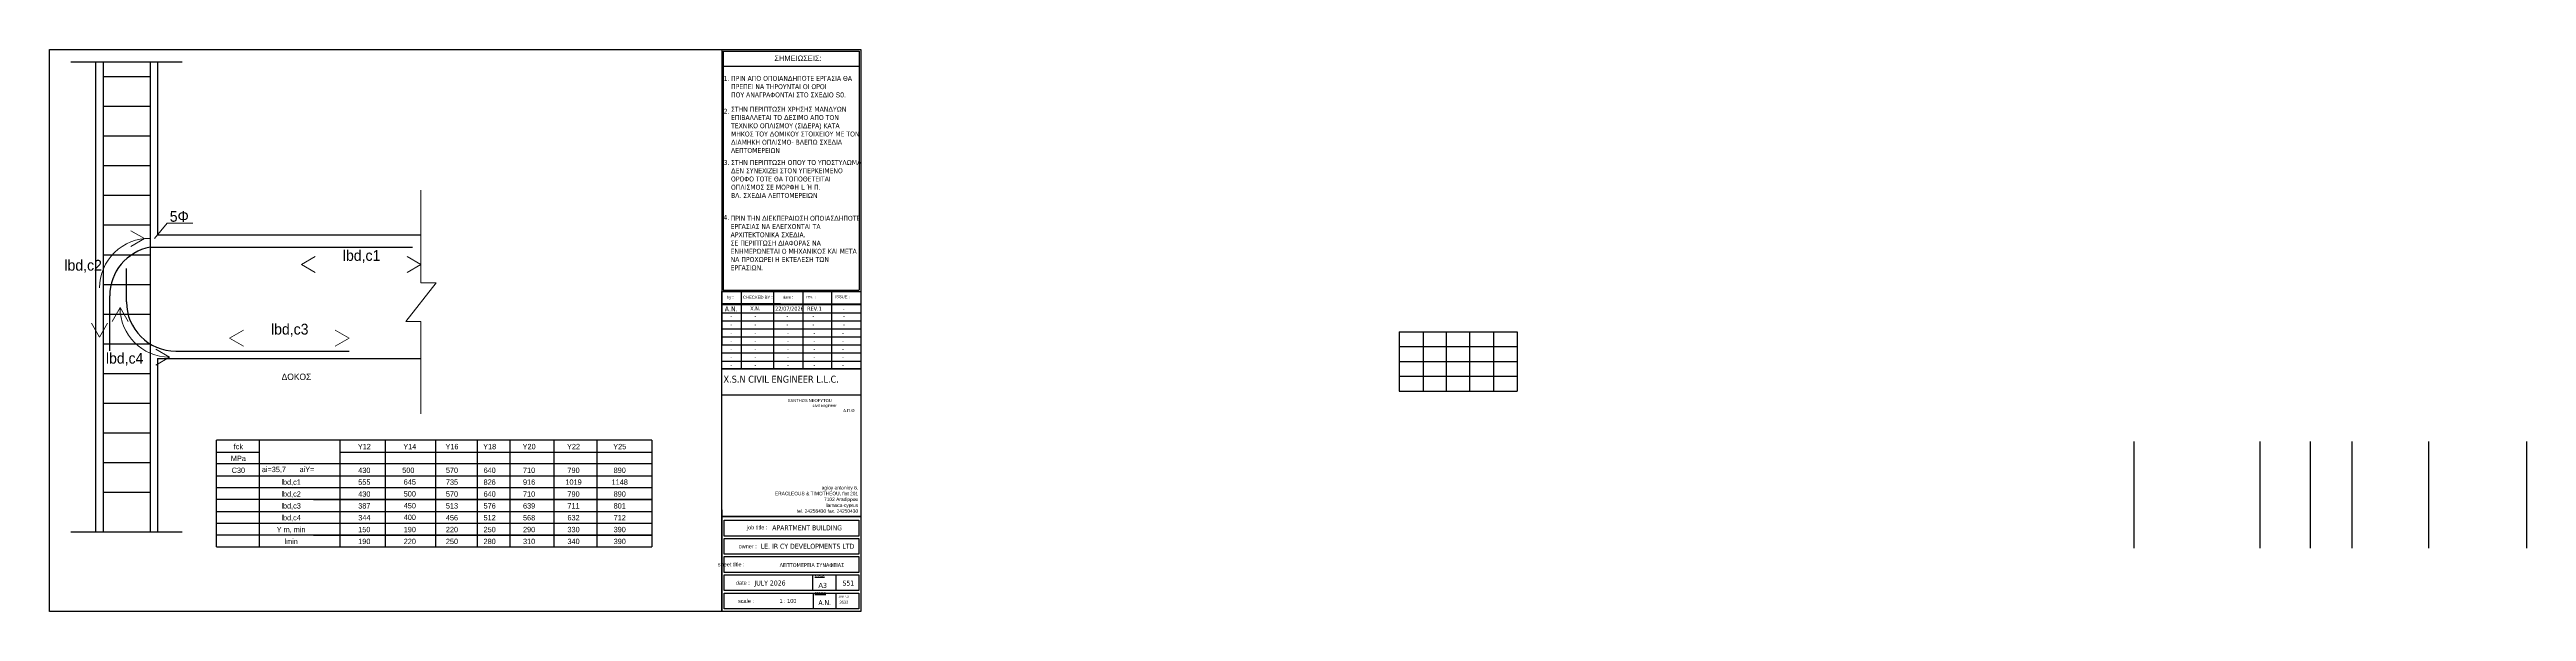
# Model space of a CAD drawing. Header units: millimetres. Extents: x -2171 to 1563, y -1758 to -1505.
# Drawn here: x 1437.7 to 1562.8, y -1620 to -1591.6 of the extents above; entities that cross this region are included whole.
import ezdxf
from ezdxf.enums import TextEntityAlignment as Align

# ---------------------------------------------------------------- set-up
doc = ezdxf.new("R2010")
doc.units = ezdxf.units.MM
for name, color, linetype in [('-S-A3 PAGE', 3, 'Continuous'), ('-S-TOMES', 7, 'Continuous'), ('-S_SIDERA', 30, 'Continuous'), ('-S_TEXT', 3, 'Continuous'), ('1', 3, 'Continuous'), ('ANOIGMATA', 7, 'Continuous'), ('BLUE', 5, 'Continuous'), ('Lines', 7, 'Continuous'), ('pinakaki', 153, 'Continuous'), ('Sect_Line_Bold', 7, 'Continuous'), ('Texts', 7, 'Continuous')]:
    doc.layers.add(name, color=color, linetype=linetype)
doc.layers.add('A-ANNO-DIMS', color=1, linetype='Continuous', lineweight=9)
doc.layers.add('TEXT', color=20, linetype='Continuous', lineweight=13)
doc.styles.add('GR-SIMPL', font='GR-SIMPL.shx', dxfattribs={"width": 0.8})
doc.styles.add('S1Arl27188_b_934_161', font='arial.ttf', dxfattribs={"width": 0.933629, "height": 2.71875})
doc.styles.get("Standard").update_dxf_attribs({"font": 'tahoma.ttf'})

# ---------------------------------------------------------------- blocks, each defined once
blk = doc.blocks.new('PINAKAKI 1')
at = {"layer": '-S-A3 PAGE', "ltscale": 5}
blk.add_line((8.22, -1.28), (1.36, -1.28), dxfattribs=at)
at = {"color": 0}
for p, q in [((1.28, -0.41), (1.28, -15.37)), ((1.28, -0.41), (8.3, -0.41)), ((1.36, -0.5), (1.36, -12.57)), ((1.36, -0.5), (8.22, -0.5)), ((8.22, -0.5), (8.22, -12.57)), ((8.3, -0.41), (8.3, -12.65)), ((1.28, -12.65), (8.3, -12.65)), ((4.25, -13.26), (1.28, -13.26)), ((1.28, -13.26), (8.3, -13.26)), ((8.3, -13.31), (1.28, -13.31)), ((1.36, -12.57), (8.21, -12.57)), ((2.27, -12.65), (2.27, -16.56)), ((3.91, -16.56), (3.91, -12.65)), ((5.39, -16.56), (5.39, -12.65)), ((6.84, -16.56), (6.84, -12.65)), ((8.3, -13.26), (8.3, -13.31)), ((8.3, -17.89), (1.28, -17.89)), ((1.28, -23.68), (1.28, -28.81)), ((1.4, -25), (1.4, -24.2)), ((1.4, -25.92), (1.4, -25.12)), ((1.4, -26.84), (1.4, -26.04)), ((1.4, -27.76), (1.4, -26.96)), ((1.4, -28.68), (1.4, -27.88))]:
    blk.add_line(p, q, dxfattribs=at)
at = {"color": 3}
blk.add_line((8.3, -14.48), (8.3, -16.56), dxfattribs=at)
at = {"color": 0}
for points in [[(1.28, -12.65), (8.3, -12.65), (8.3, -16.56), (1.28, -16.56)], [(1.28, -12.65), (8.3, -12.65), (8.3, -16.56), (1.28, -16.56)], [(1.28, -16.56), (8.3, -16.56), (8.3, -24.01), (1.28, -24.01)], [(1.28, -24.01), (8.3, -24.01), (8.3, -28.81), (1.28, -28.81)]]:
    blk.add_lwpolyline(points, close=True, dxfattribs=at)
for points in [[(1.28, -13.72), (8.3, -13.72)], [(1.28, -14.13), (8.3, -14.13)], [(1.28, -14.53), (8.3, -14.53)], [(1.28, -14.94), (8.3, -14.94)], [(1.28, -15.34), (8.3, -15.34)], [(1.28, -15.75), (8.3, -15.75)], [(1.28, -16.16), (8.3, -16.16)], [(1.4, -24.2), (8.2, -24.2), (8.2, -25), (1.4, -25)], [(1.4, -25.12), (8.2, -25.12), (8.2, -25.92), (1.4, -25.92)], [(1.4, -26.04), (8.2, -26.04), (8.2, -26.84), (1.4, -26.84)], [(1.4, -26.96), (8.2, -26.96), (8.2, -27.76), (1.4, -27.76)], [(5.87, -26.96), (5.87, -27.76)], [(7.04, -26.96), (7.04, -27.76)], [(1.4, -27.88), (8.2, -27.88), (8.2, -28.68), (1.4, -28.68)], [(5.89, -27.88), (5.89, -28.68)], [(7.04, -27.88), (7.04, -28.68)]]:
    blk.add_lwpolyline(points, dxfattribs=at)
blk.add_lwpolyline([(1.28, -16.56), (8.3, -16.56)])
at = {"layer": '-S_TEXT', "color": 3}
for s, p in [('1.', (1.38, -2.01)), ('2.', (1.38, -3.66)), ('3.', (1.38, -6.25)), ('4.', (1.37, -9.02))]:
    blk.add_text(s, height=0.25, dxfattribs=at).set_placement(p)
at = {"layer": '-S_TEXT', "color": 3, "char_height": 0.25, "attachment_point": 1}
for s, insert in [('ΠΡΙΝ ΑΠΟ ΟΠΟΙΑΝ{\\fArial|b0|i0|c186|p34;Δ}ΗΠΟΤΕ ΕΡΓΑΣΙΑ ΘΑ ΠΡΕΠΕΙ ΝΑ ΤΗΡΟΥΝΤΑΙ ΟΙ ΟΡΟΙ\\PΠΟΥ ΑΝΑΓΡΑΦΟΝΤΑΙ ΣΤΟ ΣΧΕ{\\fArial|b0|i0|c186|p34;Δ}ΙΟ {\\fArial|b0|i0|c186|p34;S0.}', (1.75, -1.75)), ('ΣΤΗΝ ΠΕΡΙΠΤ{\\fArial|b0|i0|c186|p34;Ω}ΣΗ ΧΡΗΣΗΣ ΜΑΝ{\\fArial|b0|i0|c186|p34;Δ}Υ{\\fArial|b0|i0|c186|p34;Ω}Ν ΕΠΙΒΑΛΛΕΤΑΙ ΤΟ {\\fArial|b0|i0|c186|p34;Δ}ΕΣΙΜΟ ΑΠΟ ΤΟΝ ΤΕΧΝΙΚΟ ΟΠΛΙΣΜΟΥ {\\fArial|b0|i0|c186|p34;(}ΣΙ{\\fArial|b0|i0|c186|p34;Δ}ΕΡΑ{\\fArial|b0|i0|c186|p34;) }ΚΑΤΑ ΜΗΚΟΣ ΤΟΥ {\\fArial|b0|i0|c186|p34;Δ}ΟΜΙΚΟΥ ΣΤΟΙΧΕΙΟΥ ΜΕ ΤΟΝ {\\fArial|b0|i0|c186|p34;Δ}ΙΑΜΗΚΗ ΟΠΛΙΣΜΟ{\\fArial|b0|i0|c186|p34;- }ΒΛΕΠ{\\fArial|b0|i0|c186|p34;Ω }ΣΧΕ{\\fArial|b0|i0|c186|p34;Δ}ΙΑ ΛΕΠΤΟΜΕΡΕΙΩΝ', (1.75, -3.31)), ('ΣΤΗΝ ΠΕΡΙΠΤ{\\fArial|b0|i0|c186|p34;Ω}ΣΗ ΟΠΟΥ ΤΟ ΥΠΟΣΤΥΛ{\\fArial|b0|i0|c186|p34;Ω}ΜΑ {\\fArial|b0|i0|c186|p34;Δ}ΕΝ ΣΥΝΕΧΙΖΕΙ ΣΤΟΝ ΥΠΕΡΚΕΙΜΕΝΟ ΟΡΟΦΟ ΤΟΤΕ ΘΑ ΤΟΠΟΘΕΤΕΙΤΑΙ ΟΠΛΙΣΜΟΣ ΣΕ ΜΟΡΦΗ {\\fArial|b0|i0|c186|p34;L }Ή Π{\\fArial|b0|i0|c186|p34;.  \\P}ΒΛ{\\fArial|b0|i0|c186|p34;. }ΣΧΕ{\\fArial|b0|i0|c186|p34;Δ}Ι{\\fArial|b0|i0|c186|p34;A }ΛΕΠΤΟΜΕΡΕΙ{\\fArial|b0|i0|c186|p34;Ω}Ν', (1.75, -6)), ('ΠΡΙΝ ΤΗΝ {\\fArial|b0|i0|c186|p34;Δ}ΙΕΚΠΕΡΑΙ{\\fArial|b0|i0|c186|p34;Ω}ΣΗ ΟΠΟΙΑΣ{\\fArial|b0|i0|c186|p34;Δ}ΗΠΟΤΕ ΕΡΓΑΣΙΑΣ ΝΑ ΕΛΕΓΧΟΝΤΑΙ ΤΑ ΑΡΧΙΤΕΚΤΟΝΙΚΑ ΣΧΕ{\\fArial|b0|i0|c186|p34;Δ}ΙΑ{\\fArial|b0|i0|c186|p34;.\\P}ΣΕ ΠΕΡΙΠΤ{\\fArial|b0|i0|c186|p34;Ω}ΣΗ {\\fArial|b0|i0|c186|p34;Δ}ΙΑΦΟΡΑΣ ΝΑ ΕΝΗΜΕΡ{\\fArial|b0|i0|c186|p34;Ω}ΝΕΤΑΙ Ο ΜΗΧΑΝΙΚΟΣ ΚΑΙ ΜΕΤΑ ΝΑ ΠΡΟΧ{\\fArial|b0|i0|c186|p34;Ω}ΡΕΙ Η ΕΚΤΕΛΕΣΗ Τ{\\fArial|b0|i0|c186|p34;Ω}Ν ΕΡΓΑΣΙ{\\fArial|b0|i0|c186|p34;Ω}Ν{\\fArial|b0|i0|c186|p34;.}', (1.73, -8.82))]:
    blk.add_mtext_dynamic_manual_height_columns(s, width=6.3862, gutter_width=1, heights=[0], dxfattribs=dict(at, insert=insert))
at = {"layer": 'ANOIGMATA', "attachment_point": 1}
for s, insert, char_height, width in [('\\pi4.5494;{\\fBankGothic Lt BT|b0|i0|c0|p34;\\H1.5x;\\C7;XANTHOS NEOFYTOU\\P\\pi5.8103;civil engineer\\P\\pi7.351;\\fArial|b0|i0|c161|p34;Α.Π.Θ}', (0.06, -18.08), 0.1009, 7.9171), ('\\pxqr;{\\fBankGothic Lt BT|b0|i0|c161|p34;\\H1.1667x;\\C0;agioy antonioy 6,\\PERACLEOUS & TIMOTHEOU, flat 201\\P7102 Aradippou\\Plarnaca-cyprus\\Ptel. 24258430 fax. 24250430}', (0.11, -22.47), 0.1514, 8.0584), ('\\pxqr;{\\fBankGothic Lt BT|b0|i0|c0|p34;\\H1.5x;\\C7; \\H1.3333x; job title :}', (0.25, -24.46), 0.1009, 3.3382), ('\\A1;\\pxql;{\\H0.99983x;\\C7;APARTMENT BUILDING   \\H0.75013x; }', (3.83, -24.46), 0.2523, 5.3476), ('\\pxqr;{\\fBankGothic Lt BT|b0|i0|c0|p34;\\H1.5x;\\C7; \\H1.3333x; owner :}', (-0.29, -25.42), 0.1009, 3.3382), ('\\A1;{\\C7;LE. IR CY DEVELOPMENTS LTD  }', (3.25, -25.39), 0.2523, 5.3476), ('{\\fBankGothic Lt BT|b0|i0|c0|p34;\\C7;     sheet title :}', (0.7, -26.33), 0.2019, 3.3382), ('\\pxqr;{\\fBankGothic Lt BT|b0|i0|c0|p34;\\C7; date :}', (-0.64, -27.26), 0.2019, 3.3382), ('{\\fTahoma|b0|i0|c0|p34;\\C7;JULY 2026}', (2.93, -27.25), 0.2523, 4.5751), ('\\pxi8.03;{\\fBankGothic Lt BT|b0|i0|c161|p34;\\H0.5x;\\L\\C7;PAPER\\H2x;\\l }', (4.27, -26.95), 0.2125, 3.5139), ('\\pxqr;{\\fBankGothic Lt BT|b0|i0|c0|p34;\\C7; scale :}', (-0.43, -28.18), 0.2019, 3.3382), ('\\pxi8.03;{\\fBankGothic Lt BT|b0|i0|c0|p34;\\H0.5x;\\L\\C7;DESIGN\\H2x;\\l }', (4.27, -27.83), 0.2125, 3.5139), ('\\pxi8.03;{\\fBankGothic Lt BT|b0|i0|c0|p34;\\C7;JOB NO}', (6.37, -28.01), 0.1009, 3.3382), ('\\pxi8.03;{\\fBankGothic Lt BT|b0|i0|c161|p34;\\C7;2\\fBankGothic Lt BT|b0|i0|c0|p34;633}', (6.04, -28.27), 0.1467, 4.852)]:
    blk.add_mtext(s, dxfattribs=dict(at, insert=insert, char_height=char_height, width=width))
at = {"layer": 'ANOIGMATA', "char_height": 0.2523, "attachment_point": 1}
for s, insert in [('{\\fArial|b0|i0|c186|p34;A}3', (6.16, -27.37)), ('A{\\fArial|b0|i0|c186|p34;.}N{\\fArial|b0|i0|c186|p34;.}', (6.16, -28.24))]:
    blk.add_mtext_dynamic_manual_height_columns(s, width=10.8932, gutter_width=1, heights=[0], dxfattribs=dict(at, insert=insert))
at = {"layer": 'pinakaki', "ltscale": 0.005, "insert": (3.94, -0.72), "char_height": 0.2696, "width": 6.6747, "attachment_point": 1}
blk.add_mtext('{\\fArial|b0|i0|c161|p34;ΣΗΜΕΙΩΣΕΙΣ:}', dxfattribs=at)
at = {"layer": 'TEXT', "insert": (16.19, -12.37), "char_height": 0.2539, "width": 1.2675, "attachment_point": 1}
blk.add_mtext('{\\fTahoma|b0|i0|c0|p34;\\H0.8x;\\C7; }', dxfattribs=at)
at = {"layer": 'TEXT', "color": 0, "attachment_point": 1}
for s, insert, char_height, width in [('\\pxqc;{\\fTahoma|b0|i0|c0|p34;\\C7;A\\fTahoma|b0|i0|c161|p34;.\\fTahoma|b0|i0|c0|p34;N\\fTahoma|b0|i0|c161|p34;.}', (1.25, -13.4), 0.25391, 1.0156), ('\\pxqc;{\\fBankGothic Lt BT|b0|i0|c161|p34;\\C7;by :}', (1.25, -12.86), 0.1523, 0.9175), ('\\pxqc;{\\fArial|b0|i0|c186|p34;\\C7;CHECKED BY\\fBankGothic Lt BT|b0|i0|c161|p34; :}', (1.83, -12.86), 0.1523, 2.5391), ('\\pxqc;{\\fTahoma|b0|i0|c0|p34;\\H0.8x;\\C7;X.N.}', (1.71, -13.4), 0.2539, 2.5391), ('{\\C7;22/07/2026}', (3.98, -13.41), 0.2031, 1.3531), ('\\pxqc;{\\fBankGothic Lt BT|b0|i0|c0|p34;\\C7;date :}', (3.36, -12.86), 0.1523, 2.5391), ('{\\fBankGothic Lt BT|b0|i0|c161|p34;\\C7;rev\\fBankGothic Lt BT|b0|i0|c0|p34;.\\fBankGothic Lt BT|b0|i0|c161|p34; :}', (5.56, -12.83), 0.15234, 2.5391), ('\\pxqc;{\\fTahoma|b0|i0|c0|p34;\\H0.8x;\\C7;REV.1}', (5.33, -13.41), 0.2539, 1.2675), ('{\\fBankGothic Lt BT|b0|i0|c0|p34;\\C7;ISSUE\\fBankGothic Lt BT|b0|i0|c161|p34; :}', (7, -12.83), 0.1523, 2.5391), ('\\pxqc;{\\fTahoma|b0|i0|c0|p34;\\H0.8x;\\C7; \\fTahoma|b0|i0|c161|p34;-}', (6.77, -13.41), 0.2539, 1.2675), ('\\pxqc;{\\fTahoma|b0|i0|c0|p34;\\H0.8x;\\C7;-}', (1.25, -13.79), 0.2539, 1.0156), ('\\pxqc;{\\fTahoma|b0|i0|c0|p34;\\H0.8x;\\C7;-}', (1.25, -14.21), 0.2539, 1.0156), ('\\pxqc;{\\fTahoma|b0|i0|c0|p34;\\H0.8x;\\C7;-}', (1.25, -14.62), 0.2539, 1.0156), ('\\pxqc;{\\fTahoma|b0|i0|c0|p34;\\H0.8x;\\C7;-}', (1.71, -13.79), 0.2539, 2.5391), ('\\pxqc;{\\fTahoma|b0|i0|c0|p34;\\H0.8x;\\C7;-}', (1.71, -14.21), 0.2539, 2.5391), ('\\pxqc;{\\fTahoma|b0|i0|c0|p34;\\H0.8x;\\C7;-}', (1.71, -14.62), 0.2539, 2.5391), ('\\pxqc;{\\fTahoma|b0|i0|c0|p34;\\H0.8x;\\C7;   -}', (3.2, -13.79), 0.2539, 2.5391), ('\\pxqc;{\\fTahoma|b0|i0|c0|p34;\\H0.8x;\\C7;   -}', (3.2, -14.21), 0.2539, 2.5391), ('\\pxqc;{\\fTahoma|b0|i0|c0|p34;\\H0.8x;\\C7;-}', (3.36, -14.62), 0.2539, 2.5391), ('\\pxqc;{\\fTahoma|b0|i0|c0|p34;\\H0.8x;\\C7;-}', (4.64, -13.79), 0.2539, 2.5391), ('\\pxqc;{\\fTahoma|b0|i0|c0|p34;\\H0.8x;\\C7;-}', (4.64, -14.21), 0.2539, 2.5391), ('\\pxqc;{\\fTahoma|b0|i0|c161|p34;\\H0.8x;\\C7;-}', (5.33, -14.63), 0.2539, 1.2675), ('\\pxqc;{\\fTahoma|b0|i0|c161|p34;\\H0.8x;\\C7;-}', (6.77, -14.63), 0.2539, 1.2675), ('\\pxqc;{\\fTahoma|b0|i0|c0|p34;\\H0.8x;\\C7;-}', (6.19, -13.79), 0.2539, 2.5391), ('\\pxqc;{\\fTahoma|b0|i0|c0|p34;\\H0.8x;\\C7;-}', (6.19, -14.21), 0.2539, 2.5391), ('\\pxqc;{\\fTahoma|b0|i0|c0|p34;\\H0.8x;\\C7;-}', (1.25, -15.03), 0.2539, 1.0156), ('\\pxqc;{\\fTahoma|b0|i0|c0|p34;\\H0.8x;\\C7;-}', (1.25, -15.43), 0.2539, 1.0156), ('\\pxqc;{\\fTahoma|b0|i0|c0|p34;\\H0.8x;\\C7;-}', (1.25, -15.84), 0.2539, 1.0156), ('\\pxqc;{\\fTahoma|b0|i0|c0|p34;\\H0.8x;\\C7;-}', (1.71, -15.03), 0.2539, 2.5391), ('\\pxqc;{\\fTahoma|b0|i0|c0|p34;\\H0.8x;\\C7;-}', (1.71, -15.43), 0.2539, 2.5391), ('\\pxqc;{\\fTahoma|b0|i0|c0|p34;\\H0.8x;\\C7;-}', (1.71, -15.84), 0.2539, 2.5391), ('\\pxqc;{\\fTahoma|b0|i0|c0|p34;\\H0.8x;\\C7;-}', (3.36, -15.03), 0.2539, 2.5391), ('\\pxqc;{\\fTahoma|b0|i0|c0|p34;\\H0.8x;\\C7;-}', (3.36, -15.43), 0.2539, 2.5391), ('\\pxqc;{\\fTahoma|b0|i0|c0|p34;\\H0.8x;\\C7;-}', (3.36, -15.84), 0.2539, 2.5391), ('\\pxqc;{\\fTahoma|b0|i0|c161|p34;\\H0.8x;\\C7;-}', (5.33, -15.04), 0.2539, 1.2675), ('\\pxqc;{\\fTahoma|b0|i0|c161|p34;\\H0.8x;\\C7;-}', (5.33, -15.44), 0.2539, 1.2675), ('\\pxqc;{\\fTahoma|b0|i0|c161|p34;\\H0.8x;\\C7;-}', (5.33, -15.85), 0.2539, 1.2675), ('\\pxqc;{\\fTahoma|b0|i0|c161|p34;\\H0.8x;\\C7;-}', (6.77, -15.04), 0.2539, 1.2675), ('\\pxqc;{\\fTahoma|b0|i0|c161|p34;\\H0.8x;\\C7;-}', (6.77, -15.44), 0.2539, 1.2675), ('\\pxqc;{\\fTahoma|b0|i0|c161|p34;\\H0.8x;\\C7;-}', (6.77, -15.85), 0.2539, 1.2675), ('X.S.N CIVIL ENGINEER L.L.C.\\P', (1.37, -16.9), 0.35, 6.9221), ('\\pxqc;{\\fTahoma|b0|i0|c0|p34;\\H0.8x;\\C7;-}', (1.25, -16.25), 0.2539, 1.0156), ('\\pxqc;{\\fTahoma|b0|i0|c0|p34;\\H0.8x;\\C7;-}', (1.71, -16.25), 0.2539, 2.5391), ('\\pxqc;{\\fTahoma|b0|i0|c0|p34;\\H0.8x;\\C7;-}', (3.36, -16.25), 0.2539, 2.5391), ('\\pxqc;{\\fTahoma|b0|i0|c161|p34;\\H0.8x;\\C7;-}', (5.33, -16.25), 0.2539, 1.2675), ('\\pxqc;{\\fTahoma|b0|i0|c161|p34;\\H0.8x;\\C7;-}', (6.77, -16.25), 0.2539, 1.2675)]:
    blk.add_mtext(s, dxfattribs=dict(at, insert=insert, char_height=char_height, width=width))

msp = doc.modelspace()

# ---------------------------------------------------------------- linework, layer by layer
at = {"layer": '-S-TOMES', "color": 94}
for p, q in [((1440.054, -1592.2171), (1440.054, -1615.9671)), ((1443.179, -1592.2171), (1443.179, -1600.9671))]:
    msp.add_line(p, q, dxfattribs=at)
at = {"layer": '-S-TOMES'}
msp.add_line((1443.179, -1600.9671), (1456.4767, -1600.9671), dxfattribs=at)
at = {"layer": '-S_SIDERA'}
for p, q in [((1440.429, -1592.2171), (1440.429, -1615.9671)), ((1440.429, -1592.2171), (1440.429, -1615.9671)), ((1440.429, -1592.9671), (1442.804, -1592.9671)), ((1440.429, -1592.9671), (1442.804, -1592.9671)), ((1442.804, -1592.2171), (1442.804, -1615.9671)), ((1442.804, -1592.2171), (1442.804, -1615.9671)), ((1440.429, -1594.4671), (1442.804, -1594.4671)), ((1440.429, -1594.4671), (1442.804, -1594.4671)), ((1440.429, -1595.9671), (1442.804, -1595.9671)), ((1440.429, -1595.9671), (1442.804, -1595.9671)), ((1440.429, -1597.4671), (1442.804, -1597.4671)), ((1440.429, -1597.4671), (1442.804, -1597.4671)), ((1440.429, -1597.4671), (1442.804, -1597.4671)), ((1440.429, -1597.4671), (1442.804, -1597.4671)), ((1440.429, -1598.9671), (1442.804, -1598.9671)), ((1440.429, -1598.9671), (1442.804, -1598.9671)), ((1440.429, -1600.4671), (1442.804, -1600.4671)), ((1440.429, -1600.4671), (1442.804, -1600.4671)), ((1440.429, -1600.4671), (1442.804, -1600.4671)), ((1440.429, -1600.4671), (1442.804, -1600.4671)), ((1440.429, -1601.9671), (1442.804, -1601.9671)), ((1440.429, -1601.9671), (1442.804, -1601.9671)), ((1440.429, -1601.9671), (1442.804, -1601.9671)), ((1440.429, -1603.4671), (1442.804, -1603.4671)), ((1440.429, -1603.4671), (1442.804, -1603.4671)), ((1440.429, -1603.4671), (1442.804, -1603.4671)), ((1440.429, -1604.9671), (1442.804, -1604.9671)), ((1440.429, -1604.9671), (1442.804, -1604.9671)), ((1440.429, -1604.9671), (1442.804, -1604.9671)), ((1440.429, -1606.4671), (1442.804, -1606.4671)), ((1440.429, -1606.4754), (1442.804, -1606.4754)), ((1440.429, -1606.4754), (1442.804, -1606.4754)), ((1440.429, -1607.9754), (1442.804, -1607.9754)), ((1440.429, -1607.9754), (1442.804, -1607.9754)), ((1440.429, -1607.9754), (1442.804, -1607.9754)), ((1440.429, -1609.4754), (1442.804, -1609.4754)), ((1440.429, -1609.4754), (1442.804, -1609.4754)), ((1440.429, -1609.4754), (1442.804, -1609.4754)), ((1440.429, -1610.9754), (1442.804, -1610.9754)), ((1440.429, -1610.9754), (1442.804, -1610.9754)), ((1440.429, -1610.9754), (1442.804, -1610.9754)), ((1440.429, -1612.4754), (1442.804, -1612.4754)), ((1440.429, -1612.4754), (1442.804, -1612.4754)), ((1440.429, -1612.4754), (1442.804, -1612.4754)), ((1440.429, -1613.9754), (1442.804, -1613.9754))]:
    msp.add_line(p, q, dxfattribs=at)
at = {"layer": '-S_TEXT', "color": 3, "linetype": 'Continuous', "ltscale": 0.5}
msp.add_lwpolyline([(1478.6767, -1619.9991), (1437.7267, -1619.9991), (1437.7267, -1591.5991), (1478.6767, -1591.5991)], close=True, dxfattribs=at)
for p, q in [((1505.8517, -1605.8598), (1505.8517, -1608.8598)), ((1505.8517, -1605.8598), (1511.8102, -1605.8598)), ((1505.8517, -1606.6098), (1511.8102, -1606.6098)), ((1507.0777, -1605.8598), (1507.0777, -1608.8598)), ((1508.2254, -1605.8598), (1508.2254, -1608.8598)), ((1509.4153, -1605.8598), (1509.4153, -1608.8598)), ((1510.6233, -1605.8598), (1510.6233, -1608.8598)), ((1511.8102, -1605.8598), (1511.8102, -1608.8598)), ((1505.8517, -1607.3598), (1511.8102, -1607.3598)), ((1505.8517, -1607.3598), (1511.8102, -1607.3598)), ((1505.8517, -1608.1098), (1511.8102, -1608.1098)), ((1505.8517, -1608.1098), (1511.8102, -1608.1098)), ((1505.8517, -1608.8598), (1511.8102, -1608.8598)), ((1505.8517, -1608.8598), (1511.8102, -1608.8598)), ((1448.3114, -1611.3444), (1448.3114, -1616.7358)), ((1454.675, -1611.3444), (1454.675, -1616.7358)), ((1457.2098, -1611.3444), (1457.2098, -1616.7358)), ((1459.313, -1611.3444), (1459.313, -1616.7358)), ((1463.1891, -1611.3444), (1463.1891, -1616.7358)), ((1468.13, -1611.3444), (1468.13, -1616.7358)), ((1542.9502, -1611.4013), (1542.9502, -1616.7926)), ((1549.3138, -1611.4013), (1549.3138, -1616.7926)), ((1551.8487, -1611.4013), (1551.8487, -1616.7926)), ((1553.9518, -1611.4013), (1553.9518, -1616.7926)), ((1557.8279, -1611.4013), (1557.8279, -1616.7926)), ((1562.7688, -1611.4013), (1562.7688, -1616.7926))]:
    msp.add_line(p, q)
at = {"layer": '1'}
for p, q in [((1438.804, -1592.2171), (1444.429, -1592.2171)), ((1438.804, -1592.2171), (1444.429, -1592.2171)), ((1438.804, -1615.977), (1444.429, -1615.977)), ((1438.804, -1615.977), (1444.429, -1615.977))]:
    msp.add_line(p, q, dxfattribs=at)
at = {"layer": 'A-ANNO-DIMS', "color": 94, "linetype": 'Continuous', "ltscale": 0.5}
for points in [[(1456.4767, -1610.0122), (1456.4767, -1605.3387), (1455.7072, -1605.3387), (1457.2463, -1603.3851), (1456.4767, -1603.3851), (1456.4767, -1598.7116)], [(1443.0224, -1601.1465), (1443.6709, -1600.3818), (1444.9583, -1600.3818)], [(1441.8271, -1601.5577), (1442.5243, -1601.1565), (1441.8271, -1600.7553)], [(1451.1386, -1602.8653), (1450.4414, -1602.4641), (1451.1386, -1602.063)], [(1455.7795, -1602.8653), (1456.4767, -1602.4641), (1455.7795, -1602.063)], [(1439.8517, -1605.4342), (1440.2529, -1606.1314), (1440.6541, -1605.4342)], [(1441.6888, -1605.3398), (1441.2876, -1604.6426), (1440.8864, -1605.3398)], [(1443.089, -1607.5438), (1443.7862, -1607.1426), (1443.089, -1606.7414)], [(1447.5109, -1606.5893), (1446.8137, -1606.1881), (1447.5109, -1605.7869)], [(1452.1518, -1606.5893), (1452.849, -1606.1881), (1452.1518, -1605.7869)]]:
    msp.add_lwpolyline(points, dxfattribs=at)
at = {"layer": 'A-ANNO-DIMS', "linetype": 'Continuous', "ltscale": 0.5}
for centre, radius, start, end in [((1442.7538, -1603.6468), 2.5009, 88.847932, 179.991811), ((1443.7862, -1604.6426), 2.5, 180, 270)]:
    msp.add_arc(centre, radius, start, end, dxfattribs=at)
at = {"layer": 'Lines', "color": 0}
for points in [[(1446.1637, -1614.3396), (1446.1637, -1611.3444)], [(1468.13, -1611.3444), (1446.1637, -1611.3444)], [(1452.3759, -1611.3444), (1452.3759, -1616.1367)], [(1460.9663, -1611.3444), (1460.9663, -1614.3396)], [(1465.3592, -1611.3444), (1465.3592, -1614.3396)], [(1446.1637, -1611.9435), (1448.3114, -1611.9435)], [(1456.8135, -1612.5425), (1446.1637, -1612.5425)], [(1468.13, -1612.5425), (1451.0559, -1612.5425)], [(1452.3759, -1611.9435), (1468.13, -1611.9435)], [(1446.1637, -1613.1415), (1457.4693, -1613.1415)], [(1446.1637, -1613.7406), (1468.13, -1613.7406)], [(1451.0559, -1613.1415), (1468.13, -1613.1415)], [(1468.13, -1614.3396), (1446.1637, -1614.3396)], [(1446.1637, -1616.1367), (1446.1637, -1614.3396)], [(1446.1637, -1614.9387), (1468.13, -1614.9387)], [(1446.1637, -1615.5377), (1468.13, -1615.5377)], [(1451.0559, -1614.3396), (1468.13, -1614.3396)], [(1460.9663, -1614.3396), (1460.9663, -1616.1367)], [(1465.3592, -1614.3396), (1465.3592, -1616.7358)], [(1468.13, -1616.1367), (1446.1637, -1616.1367)], [(1446.1637, -1616.7358), (1446.1637, -1616.1367)], [(1446.1637, -1616.7358), (1468.13, -1616.7358)], [(1451.0559, -1616.1367), (1468.13, -1616.1367)], [(1452.3759, -1616.1367), (1452.3759, -1616.7358)], [(1460.9663, -1616.1367), (1460.9663, -1616.7358)], [(1465.3592, -1616.1367), (1465.3592, -1616.7358)]]:
    msp.add_lwpolyline(points, dxfattribs=at)
at = {"layer": 'Sect_Line_Bold', "color": 94}
for p, q in [((1443.179, -1600.9671), (1456.4767, -1600.9671)), ((1443.179, -1607.2171), (1456.4767, -1607.2171)), ((1443.179, -1607.2171), (1443.179, -1615.9671))]:
    msp.add_line(p, q, dxfattribs=at)
at = {"layer": 'Texts', "color": 7}
for p, q in [((1442.804, -1601.5921), (1456.0505, -1601.5921)), ((1441.6076, -1604.3421), (1441.6076, -1602.6614)), ((1440.7632, -1606.8331), (1440.7632, -1604.0496)), ((1444.1076, -1606.8421), (1452.8551, -1606.8421))]:
    msp.add_line(p, q, dxfattribs=at)
for centre, start, end in [((1443.2632, -1604.0496), 100.582537, 180), ((1444.1076, -1604.3421), 180, 270)]:
    msp.add_arc(centre, 2.5, start, end, dxfattribs=at)

# ---------------------------------------------------------------- block references
at = {"linetype": 'Continuous'}
msp.add_blockref('PINAKAKI 1', (1470.3792, -1591.1844), dxfattribs=at)

# ---------------------------------------------------------------- texts
at = {"layer": 'ANOIGMATA'}
msp.add_text('S51', height=0.25234, dxfattribs=at).set_placement((1477.7589, -1618.6902))
at = {"layer": 'ANOIGMATA', "attachment_point": 1}
for s, insert, char_height, width in [('\\A1;{\\fTahoma|b0|i0|c161|p34;\\C7;ΛΕΠΤΟΜΕΡΕΙΑ ΣΥΝΑΦΕΙΑΣ}', (1474.5839, -1617.5549), 0.2, 4.08344), ('\\pxqr;{\\fBankGothic Lt BT|b0|i0|c0|p34;\\C7; 1 : 100}', (1472.0916, -1619.3622), 0.201875, 3.338181)]:
    msp.add_mtext(s, dxfattribs=dict(at, insert=insert, char_height=char_height, width=width))
at = {"layer": 'BLUE', "color": 3, "style": 'GR-SIMPL'}
msp.add_text('ΔΟΚΟΣ', height=0.31942, dxfattribs=at).set_placement((1449.4416, -1608.2971))
at = {"layer": 'Texts', "color": 7, "style": 'S1Arl27188_b_934_161', "width": 0.933629}
for s, height, p in [('5Φ', 0.54375, (1444.277, -1600.3053)), ('lbd,c1', 0.54375, (1453.481, -1602.2796)), ('lbd,c2', 0.54375, (1439.4239, -1602.7731)), ('lbd,c3', 0.54375, (1449.8532, -1606.0035)), ('lbd,c4', 0.54375, (1441.5192, -1607.4727)), ('fck', 0.27144, (1447.2591, -1611.8)), ('Y12', 0.27144, (1453.62, -1611.8)), ('Y14', 0.27144, (1455.9144, -1611.8)), ('Y16', 0.27144, (1458.0432, -1611.8)), ('Y18', 0.27144, (1459.9455, -1611.8)), ('Y20', 0.27144, (1461.9369, -1611.8)), ('Y22', 0.27144, (1464.1796, -1611.8)), ('Y25', 0.27144, (1466.5119, -1611.8)), ('MPa', 0.27144, (1447.2591, -1612.399)), ('C30', 0.27144, (1447.2591, -1612.998)), ('ai=35,7     ', 0.27144, (1449.3089, -1612.9551)), ('aiY= ', 0.27144, (1450.7739, -1612.9551)), ('430', 0.27144, (1453.62, -1612.998)), ('500', 0.27144, (1455.8399, -1612.998)), ('570', 0.27144, (1458.0432, -1612.998)), ('640', 0.27144, (1459.9455, -1612.998)), ('710', 0.27144, (1461.9369, -1612.998)), ('790', 0.27144, (1464.1796, -1612.998)), ('890', 0.27144, (1466.5119, -1612.998)), ('lbd,c1', 0.27144, (1449.9219, -1613.5971)), ('lbd,c2', 0.27144, (1449.9219, -1614.1961)), ('430', 0.27144, (1453.62, -1614.1961)), ('555', 0.27144, (1453.62, -1613.5971)), ('500', 0.27144, (1455.9144, -1614.1886)), ('645', 0.27144, (1455.9144, -1613.5895)), ('570', 0.27144, (1458.0432, -1614.1961)), ('735', 0.27144, (1458.0432, -1613.5971)), ('826', 0.27144, (1459.9455, -1613.5971)), ('640', 0.27144, (1459.9455, -1614.1961)), ('916', 0.27144, (1461.9369, -1613.5971)), ('710', 0.27144, (1461.9369, -1614.1961)), ('1019', 0.27144, (1464.1796, -1613.5971)), ('790', 0.27144, (1464.1796, -1614.1961)), ('1148', 0.27144, (1466.5119, -1613.5971)), ('890', 0.27144, (1466.5119, -1614.1961)), ('lbd,c3', 0.27144, (1449.9219, -1614.7952)), ('lbd,c4', 0.27144, (1449.9219, -1615.3942)), ('387', 0.27144, (1453.62, -1614.7952)), ('344', 0.27144, (1453.62, -1615.3942)), ('450', 0.27144, (1455.9144, -1614.7876)), ('400', 0.27144, (1455.9144, -1615.374)), ('456', 0.27144, (1458.0432, -1615.3942)), ('513', 0.27144, (1458.0432, -1614.7952)), ('576', 0.27144, (1459.9455, -1614.7952)), ('512', 0.27144, (1459.9455, -1615.3942)), ('568', 0.27144, (1461.9369, -1615.3942)), ('639', 0.27144, (1461.9369, -1614.7952)), ('632', 0.27144, (1464.1796, -1615.3942)), ('711', 0.27144, (1464.1796, -1614.7952)), ('801', 0.27144, (1466.5119, -1614.7952)), ('712', 0.27144, (1466.5119, -1615.3942)), ('Y m, min', 0.27144, (1449.9219, -1615.9932)), ('lmin', 0.27144, (1449.9219, -1616.5923)), ('150', 0.27144, (1453.62, -1615.9932)), ('190', 0.27144, (1453.62, -1616.5923)), ('220', 0.27144, (1455.9144, -1616.5923)), ('190', 0.27144, (1455.9144, -1615.9932)), ('220', 0.27144, (1458.0432, -1615.9932)), ('250', 0.27144, (1458.0432, -1616.5923)), ('250', 0.27144, (1459.9455, -1615.9932)), ('280', 0.27144, (1459.9455, -1616.5923)), ('310', 0.27144, (1461.9369, -1616.5923)), ('290', 0.27144, (1461.9369, -1615.9932)), ('330', 0.27144, (1464.1796, -1615.9932)), ('340', 0.27144, (1464.1796, -1616.5923)), ('390', 0.27144, (1466.5119, -1615.9932)), ('390', 0.27144, (1466.5119, -1616.5923))]:
    msp.add_text(s, height=height, dxfattribs=at).set_placement(p, align=Align.CENTER)

doc.saveas('drawing.dxf')
